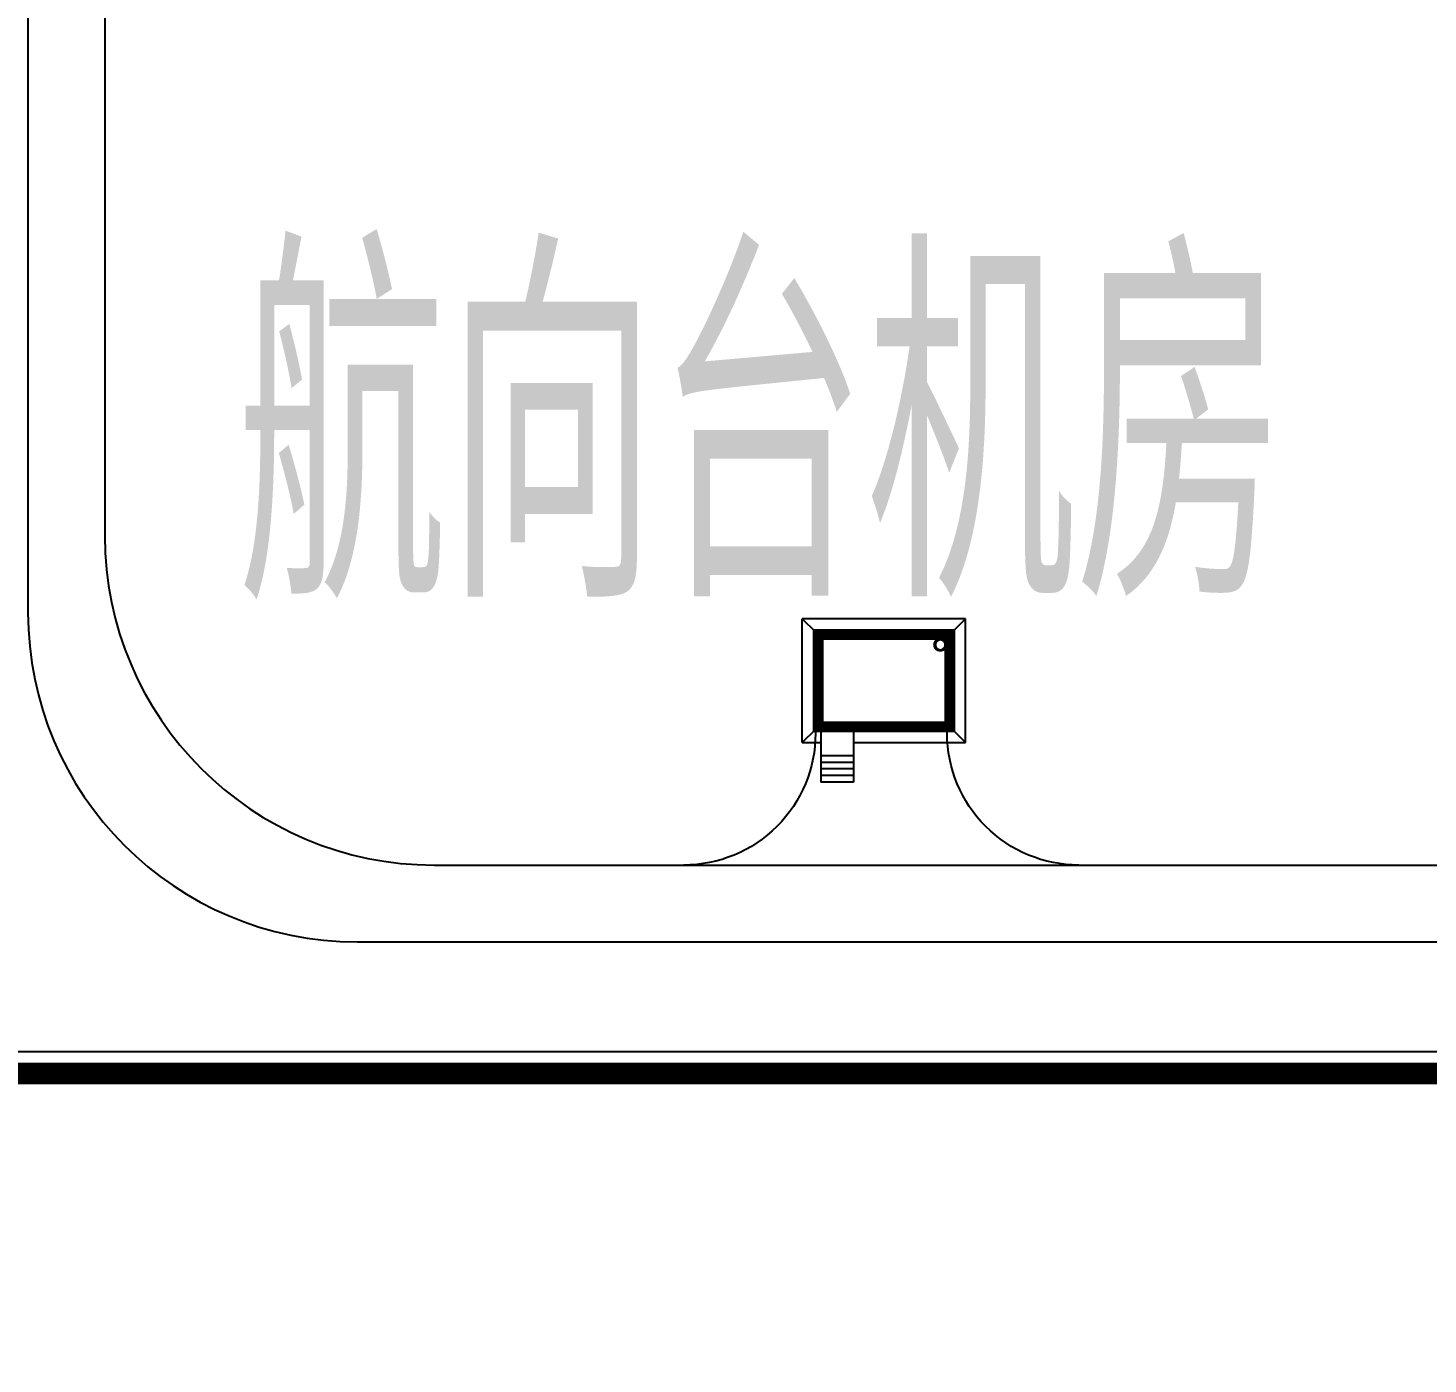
# Model space of a CAD drawing. Header units: millimetres. Extents: x -2699 to 2556, y 623 to 2108.
# Drawn here: x -1766.2 to -1702.5, y 1511.6 to 1572.4 of the extents above; entities that cross this region are included whole.
import ezdxf

# ---------------------------------------------------------------- set-up
doc = ezdxf.new("R2010")
doc.units = ezdxf.units.MM
doc.linetypes.add('PHANTOM2', pattern=[1.25, 0.625, -0.125, 0.125, -0.125, 0.125, -0.125])
for name, color, linetype in [('HZ', 7, 'Continuous'), ('巡场路', 154, 'Continuous'), ('建筑物', 1, 'Continuous'), ('征地线', 6, 'PHANTOM2'), ('散水', 8, 'Continuous'), ('飞行区围界', 5, 'FENCELINE1')]:
    doc.layers.add(name, color=color, linetype=linetype)
doc.styles.add('ITALICT', font='italict.shx', dxfattribs={"width": 0.67, "bigfont": 'tssdchn.shx'})
doc.linetypes.add('FENCELINE1', pattern='A,0.25,-0.1,[133,ltypeshp.shx,S=0.1,R=0,X=-0.1,Y=0],-0.1,1', length=1.45)

msp = doc.modelspace()

# ---------------------------------------------------------------- linework, layer by layer
at = {"layer": '巡场路', "ltscale": 5}
for p, q in [((-1762.742, 1710.297), (-1762.742, 1549.297)), ((-1766.242, 1592.297), (-1766.242, 1545.797)), ((-1747.742, 1534.297), (-1617.742, 1534.297)), ((-1747.742, 1534.297), (-1736.362, 1534.297)), ((-1751.242, 1530.797), (-1621.242, 1530.797))]:
    msp.add_line(p, q, dxfattribs=at)
msp.add_lwpolyline([(-1718.362, 1534.297, -0.414214), (-1724.362, 1540.297), (-1724.362, 1540.457), (-1730.362, 1540.457), (-1730.362, 1540.297, -0.414214), (-1736.362, 1534.297)], format="xyb", dxfattribs=at)
for centre in [(-1747.742, 1549.297), (-1747.742, 1549.297), (-1751.242, 1545.797)]:
    msp.add_arc(centre, 15, 180, 270, dxfattribs=at)
at = {"layer": '建筑物', "color": 5, "const_width": 0.5}
msp.add_lwpolyline([(-1724.242, 1544.797), (-1730.242, 1544.797), (-1730.242, 1540.597), (-1724.242, 1540.597)], close=True, dxfattribs=at)
at = {"layer": '建筑物', "const_width": 0.5, "elevation": 1.705}
for points in [[(-1724.689, 1544.271, -1), (-1724.689, 1544.393, -1)], [(-1724.659, 1544.271, -1), (-1724.659, 1544.393, -1)]]:
    msp.add_lwpolyline(points, format="xyb", close=True, dxfattribs=at)
at = {"layer": '征地线', "ltscale": 25, "const_width": 1}
msp.add_lwpolyline([(-1622.242, 1524.797), (-1772.242, 1524.797), (-1772.242, 1594.797), (-1782.242, 1604.797), (-2389.742, 1604.797), (-2389.742, 1592.297), (-2434.742, 1592.297), (-2434.742, 1637.297), (-2389.742, 1637.297), (-2389.742, 1619.797), (-1782.242, 1619.797), (-1772.242, 1629.797), (-1772.242, 1704.797), (-1772.242, 1704.797), (-1772.242, 1714.797), (-1772.242, 1814.797), (-1372.242, 1814.797)], dxfattribs=at)
at = {"layer": '征地线', "ltscale": 25}
msp.add_lwpolyline([(-1622.242, 1704.797), (-1772.242, 1704.797), (-1772.242, 1629.797), (-1782.242, 1619.797), (-2389.742, 1619.797), (-2389.742, 1637.297), (-2434.742, 1637.297), (-2434.742, 1592.297), (-2389.742, 1592.297), (-2389.742, 1604.797), (-1782.242, 1604.797), (-1772.242, 1594.797), (-1772.242, 1524.797), (-1622.242, 1524.797)], dxfattribs=at)
at = {"layer": '散水'}
for p, q in [((-1723.522, 1545.517), (-1730.962, 1545.517)), ((-1730.962, 1539.877), (-1730.962, 1545.517)), ((-1730.962, 1545.517), (-1730.362, 1544.917)), ((-1723.522, 1545.517), (-1724.122, 1544.917)), ((-1723.522, 1539.877), (-1723.522, 1545.517)), ((-1730.962, 1539.877), (-1730.362, 1540.477)), ((-1730.962, 1539.877), (-1730.122, 1539.877)), ((-1730.122, 1540.477), (-1730.122, 1538.077)), ((-1728.622, 1540.477), (-1728.622, 1538.077)), ((-1728.622, 1539.877), (-1723.522, 1539.877)), ((-1724.122, 1540.477), (-1723.522, 1539.877)), ((-1728.622, 1539.277), (-1730.122, 1539.277)), ((-1728.622, 1538.977), (-1730.122, 1538.977)), ((-1728.622, 1538.677), (-1730.122, 1538.677)), ((-1728.622, 1538.377), (-1730.122, 1538.377)), ((-1728.622, 1538.077), (-1730.122, 1538.077))]:
    msp.add_line(p, q, dxfattribs=at)
at = {"layer": '飞行区围界', "ltscale": 15}
msp.add_lwpolyline([(987.758, 1783.797), (-1012.283, 1783.797), (-1372.283, 1813.797), (-1771.242, 1813.797), (-1771.242, 1714.383), (-1771.242, 1703.797), (-1771.242, 1703.797), (-1771.242, 1629.383), (-1781.828, 1618.797), (-2390.742, 1618.797), (-2390.742, 1636.297), (-2433.742, 1636.297), (-2433.742, 1593.297), (-2390.742, 1593.297), (-2390.742, 1605.797), (-1781.828, 1605.797), (-1771.242, 1595.211), (-1771.242, 1525.797), (-1621.828, 1525.797), (-1611.242, 1515.211), (-1611.242, 1389.797), (-1569.242, 1389.797), (-1569.242, 1393.797)], dxfattribs=at)

# ---------------------------------------------------------------- texts
at = {"layer": 'HZ', "color": 0, "style": 'ITALICT', "width": 0.67}
msp.add_text('航向台机房', height=15, rotation=360, dxfattribs=at).set_placement((-1756.705, 1546.52))

doc.saveas('drawing.dxf')
